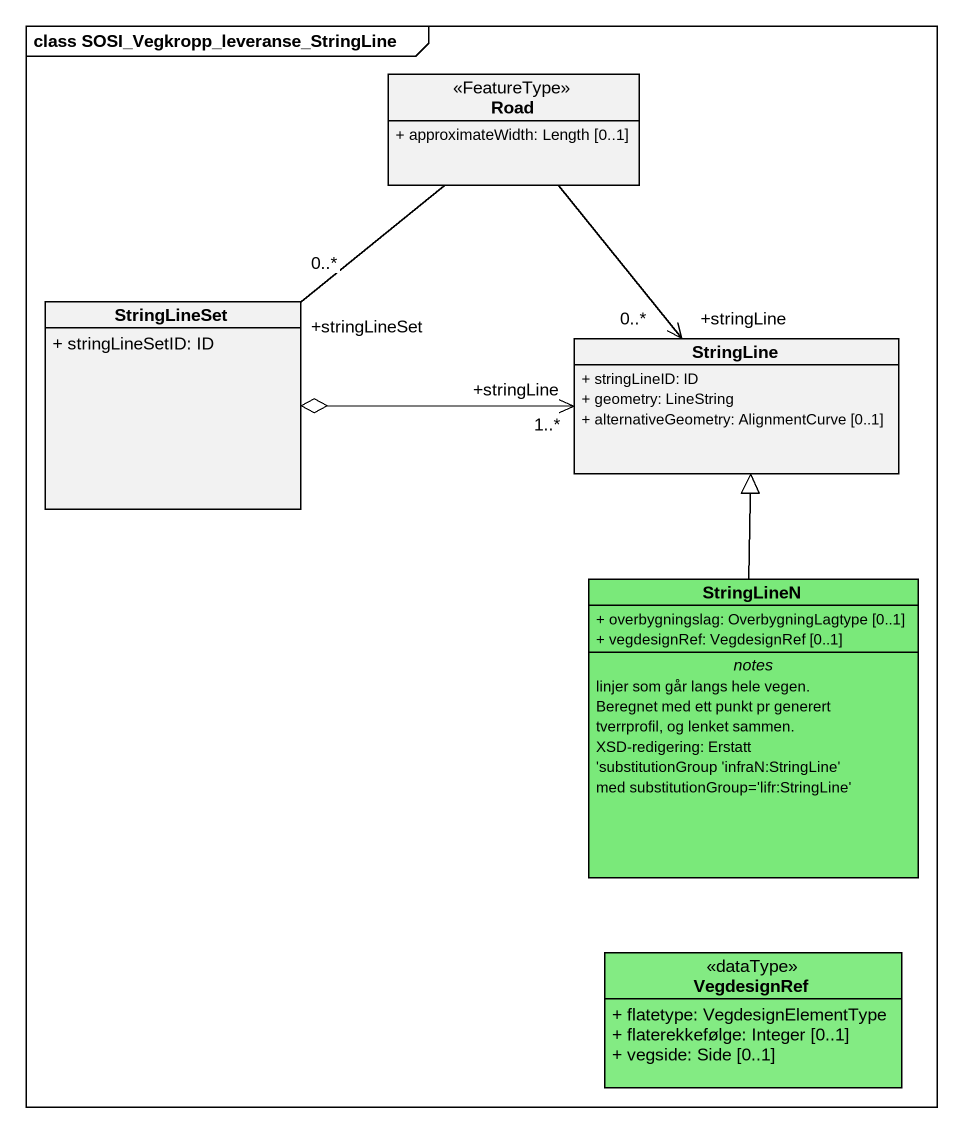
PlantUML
@startuml
mainframe class SOSI_Vegkropp_leveranse_StringLine
hide circle
hide empty members
skinparam classAttributeIconSize 0
class Road <<FeatureType>> {
  + approximateWidth: Length [0..1]
}
class StringLineSet {
  + stringLineSetID: ID
}
class StringLine {
  + stringLineID: ID
  + geometry: LineString
  + alternativeGeometry: AlignmentCurve [0..1]
}
class StringLineN #7AE97A {
  + overbygningslag: OverbygningLagtype [0..1]
  + vegdesignRef: VegdesignRef [0..1]
  -- notes --
  linjer som går langs hele vegen.
  Beregnet med ett punkt pr generert tverrprofil, og lenket sammen.
  XSD-redigering: Erstatt 'substitutionGroup 'infraN:StringLine' med substitutionGroup='lifr:StringLine'
}
class VegdesignRef <<dataType>> #83EB83 {
  + flatetype: VegdesignElementType
  + flaterekkefølge: Integer [0..1]
  + vegside: Side [0..1]
}
Road -- "+stringLineSet\n0..*" StringLineSet
Road --> "+stringLine\n0..*" StringLine
StringLine "+stringLine\n1..*" <-left-o StringLineSet
StringLineN -up-|> StringLine
@enduml
